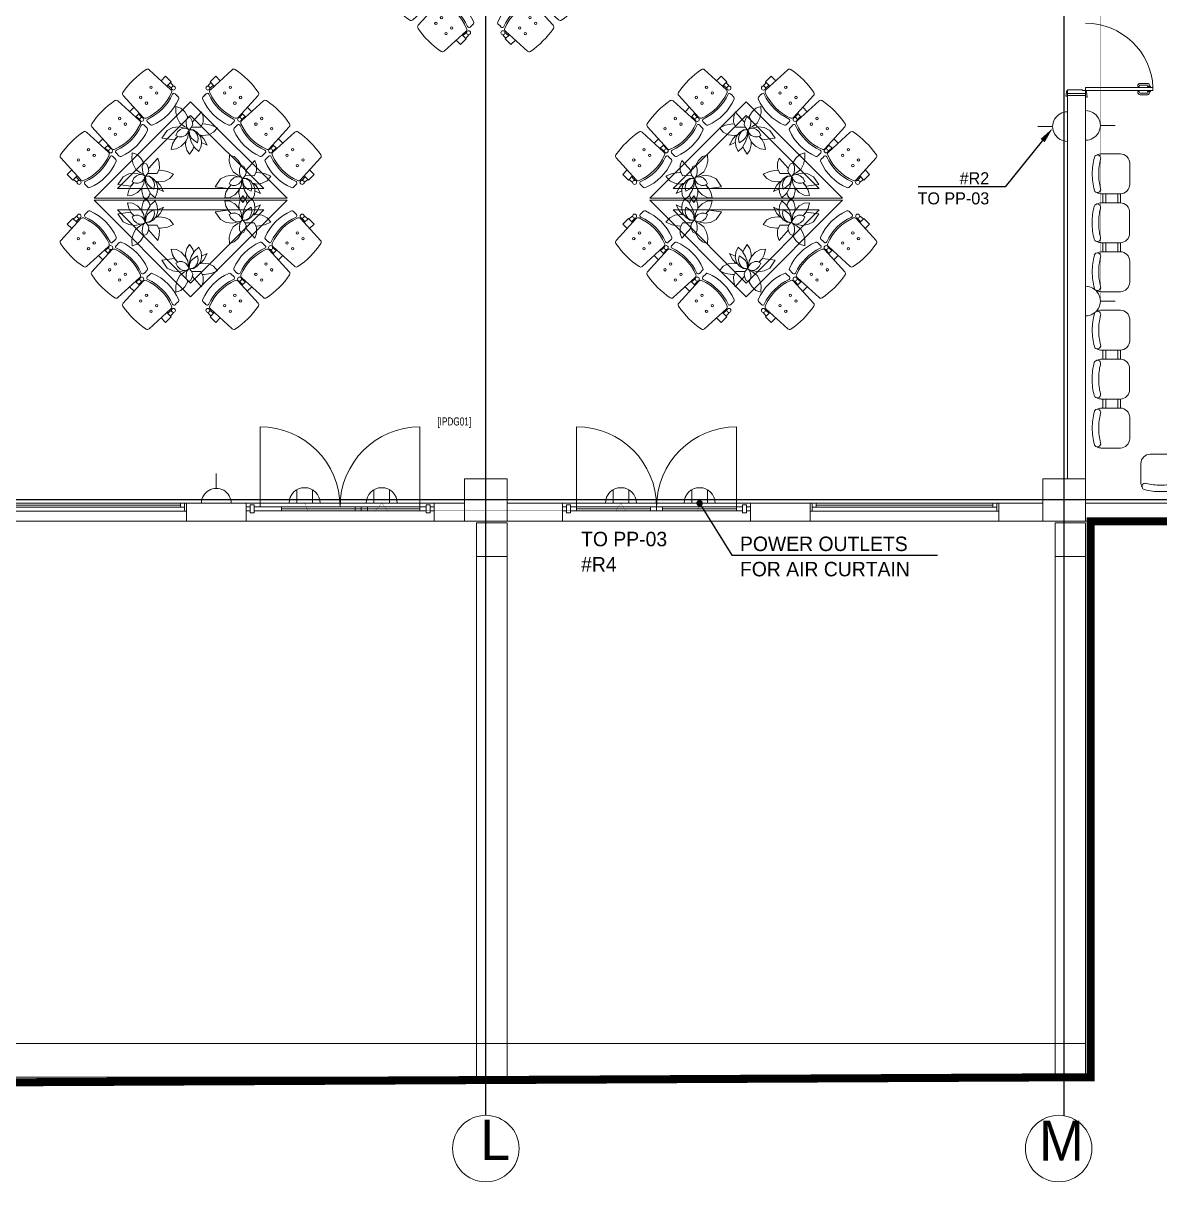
# Model space of a CAD drawing. Header units: metres. Extents: x 75097 to 220695, y -1557923 to -1361206.
# Drawn here: x 160756 to 174903, y -1478125 to -1463703 of the extents above; entities that cross this region are included whole.
import ezdxf
from ezdxf import colors
from ezdxf.entities.mleader import LeaderData, LeaderLine
from ezdxf.math import Vec2, Vec3

# ---------------------------------------------------------------- set-up
doc = ezdxf.new("R2010")
doc.units = ezdxf.units.M
doc.linetypes.add('DASHED2', pattern=[0.375, 0.25, -0.125])
doc.layers.get('0').update_dxf_attribs({"lineweight": 0})
for name, color, linetype, lineweight in [('A-100 - Copy$0$72_EGR_BASE_TEXT', 8, 'Continuous', 0), ('A-100 - Copy$0$Aluminum', 8, 'Continuous', 0), ('A-100 - Copy$0$AxisBalloons_2', 8, 'Continuous', 0), ('A-100 - Copy$0$Medical Equipment and Furniture', 8, 'Continuous', 0), ('A-100 - Copy$0$Medical Equipment and Furniture1', 8, 'Continuous', 5), ('A-100 - Copy$0$Proj', 8, 'Continuous', 0), ('A-100 - Copy$0$Structure', 8, 'Continuous', 9), ('A-100 - Copy$0$TEXT', 8, 'Continuous', 0), ('A-100 - Copy$0$VEGETACIÓN', 8, 'Continuous', 5), ('A-100 - Copy$0$Walls', 8, 'Continuous', 0), ('A-100 - Copy$0$Wooden Joinery', 8, 'Continuous', 0)]:
    doc.layers.add(name, color=color, linetype=linetype, lineweight=lineweight)
doc.layers.add('A-100 - Copy$0$axes', color=8, linetype='Continuous')
doc.layers.add('PD-VENT', color=8, linetype='Continuous')
doc.layers.add('E-POWR', color=7, linetype='Continuous', lineweight=9, true_color=0x4e7e3e)
doc.layers.add('E-POWR-IDEN _1-100_', color=7, linetype='Continuous', lineweight=9, true_color=0x4e7e3e)
doc.styles.add('A-100 - Copy$0$Standard', font='GOTHIC.TTF')
doc.styles.add('A-100 - Copy$0$X3G_ENTITY_2587EA', font='swisscl.ttf', dxfattribs={"height": 200})
doc.styles.add('Optima_5', font='', dxfattribs={"height": 3.001645})
doc.styles.add('ROMANS', font='romans.shx', dxfattribs={"width": 0.85})
doc.styles.get("Standard").update_dxf_attribs({"font": 'GOTHIC.TTF'})
doc.styles.get('Optima_5').set_extended_font_data('Optima')
doc.dimstyles.new('100', dxfattribs={"dimscale": 0.8, "dimtxt": 180, "dimasz": 100, "dimexe": 150, "dimexo": 0, "dimgap": 100, "dimtad": 1, "dimtih": 1, "dimtoh": 1, "dimdec": 0, "dimzin": 0, "dimdsep": 46, "dimtxsty": 'ROMANS', "dimblk": 'DOT', "dimcen": 0, "dimclrd": 180, "dimclre": 180, "dimclrt": 180, "dimazin": 0, "dimtfac": 1, "dimtdec": 0, "dimtix": 1, "dimtmove": 2, "dimatfit": 3, "dimldrblk": 'DOT', "dimfxl": 1, "dimtolj": 1, "dimtzin": 0, "dimarcsym": 0})

# ---------------------------------------------------------------- blocks, each defined once
blk = doc.blocks.new('NORMAL SOCKET')
at = {"layer": 'E-POWR'}
for p, q in [((0, 308), (0, 615)), ((-308, 0), (308, 0))]:
    blk.add_line(p, q, dxfattribs=at)
blk.add_ellipse((0, 0), major_axis=(33, 306), ratio=1, start_param=4.81904, end_param=7.960633, dxfattribs=at)
blk = doc.blocks.new('WALL OUTLET')
at = {"layer": 'E-POWR', "extrusion": (9.94399e-05, 4.90741e-07, 1)}
blk.add_line((-193, 0, 0), (193, 0, 0), dxfattribs=at)
blk.add_line((-193, 0, 0), (193, 0, 0), dxfattribs=at)
at = {"layer": 'E-POWR', "extrusion": (9.94399e-05, 4.90741e-07, 1), "elevation": 0}
for points in [[(-97, 0), (-97, 168)], [(97, 0), (97, 168)]]:
    blk.add_lwpolyline(points, dxfattribs=at)
at = {"layer": 'E-POWR', "extrusion": (9.94399e-05, 4.90741e-07, 1)}
blk.add_arc((0, 0, 0), 193, 359.9963, 179.9963, dxfattribs=at)
blk = doc.blocks.new('_DOT')
at = {"color": 0, "linetype": 'ByBlock'}
blk.add_line((-0.5, 0), (-1, 0), dxfattribs=at)
at = {"color": 0, "linetype": 'ByBlock', "const_width": 0.5}
blk.add_lwpolyline([(-0.25, 0, 1), (0.25, 0, 1)], format="xyb", close=True, dxfattribs=at)
blk = doc.blocks.new('A-100 - Copy$0$S3-PROTO')
for p, q in [((-0.865, 0.35), (-0.791, 0.35)), ((-0.865, 0.35), (-0.865, 0.25)), ((-0.849, 0.409), (-0.855, 0.35)), ((-0.811, 0.409), (-0.805, 0.35)), ((-0.309, 0.35), (-0.241, 0.35)), ((-0.294, 0.409), (-0.3, 0.35)), ((-0.256, 0.409), (-0.25, 0.35)), ((0.241, 0.347), (0.309, 0.347)), ((0.256, 0.405), (0.25, 0.347)), ((0.294, 0.405), (0.3, 0.347)), ((0.865, 0.35), (0.791, 0.35)), ((0.811, 0.409), (0.805, 0.35)), ((0.849, 0.409), (0.855, 0.35)), ((0.865, 0.35), (0.865, 0.25)), ((-0.865, 0.25), (-0.786, 0.25)), ((-0.314, 0.25), (-0.236, 0.25)), ((0.236, 0.247), (0.314, 0.247)), ((0.865, 0.25), (0.786, 0.25))]:
    blk.add_line(p, q)
for points in [[(-0.305, 0.522), (-0.305, 0.489, -0.522832), (-0.332, 0.471, 0.18), (-0.768, 0.471, -0.522832), (-0.795, 0.489), (-0.795, 0.547, -0.306573), (-0.782, 0.565, -0.192782), (-0.318, 0.565, -0.306573), (-0.305, 0.547), (-0.305, 0.504)], [(0.245, 0.522), (0.245, 0.489, -0.522832), (0.218, 0.471, 0.18), (-0.218, 0.471, -0.522832), (-0.245, 0.489), (-0.245, 0.547, -0.306573), (-0.232, 0.565, -0.192782), (0.232, 0.565, -0.306573), (0.245, 0.547), (0.245, 0.504)], [(0.795, 0.522), (0.795, 0.489, -0.522832), (0.768, 0.471, 0.18), (0.332, 0.471, -0.522832), (0.305, 0.489), (0.305, 0.547, -0.306573), (0.318, 0.565, -0.192782), (0.782, 0.565, -0.306573), (0.795, 0.547), (0.795, 0.504)]]:
    blk.add_lwpolyline(points, format="xyb")
for points in [[(-0.777, 0.048, 0.346546), (-0.753, 0.019, 0.095695), (-0.347, 0.019, 0.346546), (-0.323, 0.048), (-0.306, 0.417, 0.318973), (-0.325, 0.447, 0.193005), (-0.775, 0.447, 0.318973), (-0.794, 0.417)], [(-0.227, 0.048, 0.346546), (-0.203, 0.019, 0.095695), (0.203, 0.019, 0.346546), (0.227, 0.048), (0.244, 0.417, 0.318973), (0.225, 0.447, 0.193005), (-0.225, 0.447, 0.318973), (-0.244, 0.417)], [(0.323, 0.048, 0.346546), (0.347, 0.019, 0.095695), (0.753, 0.019, 0.346546), (0.777, 0.048), (0.794, 0.417, 0.318973), (0.775, 0.447, 0.193005), (0.325, 0.447, 0.318973), (0.306, 0.417)]]:
    blk.add_lwpolyline(points, format="xyb", close=True)
for centre, radius in [((-0.83, 0.425), 0.025), ((-0.275, 0.425), 0.025), ((0.275, 0.422), 0.025), ((0.83, 0.425), 0.025), ((-0.64, 0.32), 0.015), ((-0.46, 0.32), 0.015), ((-0.09, 0.32), 0.015), ((0.09, 0.32), 0.015), ((0.46, 0.32), 0.015), ((0.64, 0.32), 0.015), ((-0.64, 0.22), 0.015), ((-0.46, 0.22), 0.015), ((-0.09, 0.22), 0.015), ((0.09, 0.22), 0.015), ((0.46, 0.22), 0.015), ((0.64, 0.22), 0.015)]:
    blk.add_circle(centre, radius)
blk = doc.blocks.new('A-100 - Copy$0$Plt-Matero-03')
at = {"layer": 'A-100 - Copy$0$VEGETACIÓN'}
for points in [[(-0.055, 0.014), (-0.122, 0.014), (-0.244, 0.041), (-0.342, 0.121), (-0.415, 0.214), (-0.464, 0.334), (-0.354, 0.347), (-0.244, 0.307), (-0.147, 0.241), (-0.144, 0.238)], [(0.022, 0.069), (0.207, 0.148), (0.207, 0.219), (0.207, 0.267), (0.158, 0.374), (0.085, 0.454), (-0.006, 0.168)], [(0.011, 0.021), (0.03, 0.005), (0.043, 0.011), (0.048, 0.013), (0.085, 0.028), (0.182, 0.014), (0.241, -0.017), (0.27, -0.01), (0.317, 0.001), (0.426, 0.068), (0.5, 0.161), (0.536, 0.281), (0.39, 0.281), (0.243, 0.241), (0.207, 0.219), (0.207, 0.148), (0.022, 0.069)], [(-0.099, -0.015), (-0.098, -0.012), (-0.232, -0.039), (-0.342, -0.106), (-0.427, -0.212), (-0.464, -0.412), (-0.196, -0.332), (-0.195, -0.33), (-0.193, -0.306), (-0.168, -0.233)], [(-0.165, -0.233), (-0.195, -0.33), (-0.205, -0.426), (-0.18, -0.546), (-0.083, -0.493), (-0.01, -0.399), (0.027, -0.293), (0.03, -0.258), (0.039, -0.173), (0.003, -0.053), (0, -0.055)]]:
    blk.add_lwpolyline(points, dxfattribs=at)
for points in [[(-0.144, 0.239), (-0.078, 0.239), (-0.022, 0.191), (0.022, 0.13), (0.022, 0.057), (0, -0.015), (-0.067, 0.021), (-0.111, 0.082), (-0.144, 0.154)], [(0.03, 0.005), (0.005, -0.005), (0, -0.032), (0.061, -0.132), (0.146, -0.225), (0.237, -0.292), (0.256, -0.305), (0.378, -0.345), (0.378, -0.225), (0.35, -0.145), (0.341, -0.119), (0.28, -0.039), (0.241, -0.017), (0.182, 0.014), (0.085, 0.028), (0.048, 0.013), (0.043, 0.011)], [(0.278, -0.185), (0.256, -0.1), (0.211, -0.04), (0.144, 0.009), (0.067, 0.021), (0, -0.003), (0.044, -0.088), (0.111, -0.149), (0.189, -0.173)], [(0, -0.003), (-0.067, -0.003), (-0.133, -0.027), (-0.178, -0.076), (-0.211, -0.149), (-0.211, -0.233), (-0.133, -0.233), (-0.078, -0.209), (-0.022, -0.149), (0, -0.076)], [(-0.006, -0.058), (0.003, -0.053), (0.039, -0.173), (0.03, -0.258), (0.061, -0.332), (0.134, -0.425), (0.219, -0.479), (0.243, -0.359), (0.237, -0.292), (0.146, -0.225), (0.061, -0.132), (0, -0.032)], [(0.241, -0.017), (0.28, -0.039), (0.341, -0.119), (0.35, -0.145), (0.353, -0.146), (0.487, -0.146), (0.365, -0.052), (0.27, -0.01)]]:
    blk.add_lwpolyline(points, close=True, dxfattribs=at)
blk = doc.blocks.new('A-100 - Copy$0$3seater')
at = {"layer": 'A-100 - Copy$0$Medical Equipment and Furniture1', "ltscale": 20}
for p, q in [((-958973, -382950, 0), (-958973, -383188, 0)), ((-958476, -382950, 0), (-958476, -383188, 0)), ((-958476, -382950, 0), (-958476, -383166, 0)), ((-958476, -382971, 0), (-958364, -382971, 0)), ((-958476, -383008, 0), (-958364, -383008, 0)), ((-958364, -382948, 0), (-958364, -383187, 0)), ((-957867, -382948, 0), (-957867, -383165, 0)), ((-957867, -382948, 0), (-957867, -383187, 0)), ((-957754, -382971, 0), (-957867, -382971, 0)), ((-957754, -383008, 0), (-957867, -383008, 0)), ((-957754, -382950, 0), (-957754, -383188, 0)), ((-957754, -382950, 0), (-957754, -383166, 0)), ((-957257, -382950, 0), (-957257, -383188, 0)), ((-958476, -383157, 0), (-958364, -383157, 0)), ((-958476, -383192, 0), (-958364, -383192, 0)), ((-957754, -383157, 0), (-957867, -383157, 0)), ((-957754, -383192, 0), (-957867, -383192, 0)), ((-958856, -383305, 0), (-958593, -383305, 0)), ((-958246, -383304, 0), (-957984, -383304, 0)), ((-957374, -383305, 0), (-957637, -383305, 0))]:
    blk.add_line(p, q, dxfattribs=at)
for centre, radius, start, end in [((-958856, -382955, 0), 117, 151.0301, 180), ((-958919, -382903, 0), 40.5, 105.639, 285.639), ((-958744, -383526, 0), 687, 88.3753, 105.639), ((-958705, -383526, 0), 687, 74.361, 91.6247), ((-958531, -382903, 0), 40.5, 254.361, 74.361), ((-958593, -382955, 0), 117, 0, 28.9699), ((-958246, -382954, 0), 117, 151.0301, 180), ((-958309, -382902, 0), 40.5, 105.639, 285.639), ((-958135, -383525, 0), 687, 88.3753, 105.639), ((-958096, -383525, 0), 687, 74.361, 91.6247), ((-957921, -382902, 0), 40.5, 254.361, 74.361), ((-957984, -382954, 0), 117, 0, 28.9699), ((-957637, -382955, 0), 117, 151.0301, 180), ((-957700, -382903, 0), 40.5, 105.639, 285.639), ((-957525, -383526, 0), 687, 88.3753, 105.639), ((-957486, -383526, 0), 687, 74.361, 91.6247), ((-957312, -382903, 0), 40.5, 254.361, 74.361), ((-957374, -382955, 0), 117, 0, 28.9699), ((-958744, -383526, 0), 606, 88.1581, 105.639), ((-958705, -383526, 0), 606, 74.361, 91.8419), ((-958135, -383525, 0), 606, 88.1581, 105.639), ((-958096, -383525, 0), 606, 74.361, 91.8419), ((-957525, -383526, 0), 606, 88.1581, 105.639), ((-957486, -383526, 0), 606, 74.361, 91.8419), ((-958856, -383188, 0), 117, 180, 270), ((-958593, -383188, 0), 117, 270, 0), ((-958246, -383187, 0), 117, 180, 270), ((-957984, -383187, 0), 117, 270, 0), ((-957637, -383188, 0), 117, 180, 270), ((-957374, -383188, 0), 117, 270, 0)]:
    blk.add_arc(centre, radius, start, end, dxfattribs=at)
blk = doc.blocks.new('A-100 - Copy')
at = {"layer": 'A-100 - Copy$0$Aluminum'}
for p, q in [((163704.4, -1469722.7, 0), (163704.4, -1468727.7, 0)), ((165694.4, -1469722.7, 0), (165694.4, -1468727.7, 0)), ((167644.4, -1469722.7, 0), (167644.4, -1468727.7, 0)), ((169634.4, -1469722.7, 0), (169634.4, -1468727.7, 0)), ((160439.4, -1469677.7, 0), (162789.4, -1469677.7, 0)), ((160439.4, -1469777.7, 0), (162789.4, -1469777.7, 0)), ((160464.4, -1469727.7, 0), (162764.4, -1469727.7, 0)), ((160514.4, -1469702.7, 0), (162714.4, -1469702.7, 0)), ((162714.4, -1469727.7, 0), (162714.4, -1469677.7, 0)), ((162764.4, -1469777.7, 0), (162764.4, -1469677.7, 0)), ((163579.4, -1469722.7, 0), (163529.4, -1469722.7, 0)), ((163579.4, -1469772.7, 0), (163529.4, -1469772.7, 0)), ((163629.4, -1469722.7, 0), (165769.4, -1469722.7, 0)), ((164019.4, -1469722.7, 0), (163629.4, -1469722.7, 0)), ((163629.4, -1469772.7, 0), (165769.4, -1469772.7, 0)), ((164019.4, -1469772.7, 0), (163629.4, -1469772.7, 0)), ((163969.4, -1469772.7, 0), (163969.4, -1469722.7, 0)), ((163969.4, -1469747.7, 0), (164889.4, -1469747.7, 0)), ((165694.4, -1469747.7, 0), (164774.4, -1469747.7, 0)), ((164889.4, -1469772.7, 0), (164889.4, -1469722.7, 0)), ((164964.4, -1469772.7, 0), (164964.4, -1469722.7, 0)), ((165039.4, -1469772.7, 0), (165039.4, -1469722.7, 0)), ((165694.4, -1469772.7, 0), (165694.4, -1469722.7, 0)), ((165819.4, -1469722.7, 0), (165869.4, -1469722.7, 0)), ((165819.4, -1469772.7, 0), (165869.4, -1469772.7, 0)), ((167519.4, -1469722.7, 0), (167469.4, -1469722.7, 0)), ((167519.4, -1469772.7, 0), (167469.4, -1469772.7, 0)), ((169709.4, -1469722.7, 0), (167569.4, -1469722.7, 0)), ((169709.4, -1469772.7, 0), (167569.4, -1469772.7, 0)), ((167644.4, -1469772.7, 0), (167644.4, -1469722.7, 0)), ((167644.4, -1469747.7, 0), (168564.4, -1469747.7, 0)), ((168564.4, -1469772.7, 0), (168564.4, -1469722.7, 0)), ((168639.4, -1469772.7, 0), (168639.4, -1469722.7, 0)), ((168714.4, -1469772.7, 0), (168714.4, -1469722.7, 0)), ((169634.4, -1469747.7, 0), (168714.4, -1469747.7, 0)), ((169319.4, -1469722.7, 0), (169709.4, -1469722.7, 0)), ((169319.4, -1469772.7, 0), (169709.4, -1469772.7, 0)), ((169634.4, -1469772.7, 0), (169634.4, -1469722.7, 0)), ((169759.4, -1469722.7, 0), (169809.4, -1469722.7, 0)), ((169759.4, -1469772.7, 0), (169809.4, -1469772.7, 0)), ((170549.4, -1469677.7, 0), (172899.4, -1469677.7, 0)), ((170549.4, -1469777.7, 0), (172899.4, -1469777.7, 0)), ((170574.4, -1469777.7, 0), (170574.4, -1469677.7, 0)), ((170574.4, -1469727.7, 0), (172874.4, -1469727.7, 0)), ((170624.4, -1469727.7, 0), (170624.4, -1469677.7, 0)), ((170624.4, -1469702.7, 0), (172824.4, -1469702.7, 0)), ((172824.4, -1469727.7, 0), (172824.4, -1469677.7, 0)), ((172874.4, -1469777.7, 0), (172874.4, -1469677.7, 0))]:
    blk.add_line(p, q, dxfattribs=at)
at = {"layer": 'A-100 - Copy$0$Aluminum', "elevation": 0}
for points in [[(163629.4, -1469797.7), (163629.4, -1469697.7), (163579.4, -1469697.7), (163579.4, -1469797.7)], [(165769.4, -1469797.7), (165769.4, -1469697.7), (165819.4, -1469697.7), (165819.4, -1469797.7)], [(167569.4, -1469797.7), (167569.4, -1469697.7), (167519.4, -1469697.7), (167519.4, -1469797.7)], [(169709.4, -1469797.7), (169709.4, -1469697.7), (169759.4, -1469697.7), (169759.4, -1469797.7)]]:
    blk.add_lwpolyline(points, close=True, dxfattribs=at)
at = {"layer": 'A-100 - Copy$0$Aluminum'}
for centre, start, end in [((163704.4, -1469722.7, 0), 0, 90), ((165694.4, -1469722.7, 0), 90, 180), ((167644.4, -1469722.7, 0), 0, 90), ((169634.4, -1469722.7, 0), 90, 180)]:
    blk.add_arc(centre, 995, start, end, dxfattribs=at)
at = {"layer": 'A-100 - Copy$0$axes'}
for p, q in [((166513.3, -1477297.4, 0), (166513.3, -1391762.7, 0)), ((173713.3, -1477303.3, 0), (173713.3, -1391762.7, 0)), ((215795, -1469637.7, 2.4), (83877.8, -1469637.7, 2.4))]:
    blk.add_line(p, q, dxfattribs=at)
at = {"layer": 'A-100 - Copy$0$AxisBalloons_2'}
for centre in [(166513.3, -1477711.3, 0), (173643.3, -1477711.3, 0)]:
    blk.add_circle(centre, 413.9, dxfattribs=at)
at = {"layer": 'A-100 - Copy$0$Medical Equipment and Furniture', "elevation": 0}
for points in [[(161640.2, -1465882.1), (164040.2, -1465882.1), (162840.2, -1464682.1)], [(170954.2, -1465882.1), (168554.2, -1465882.1), (169754.2, -1464682.1)], [(161929.9, -1465762.1), (163750.5, -1465762.1), (162840.2, -1464851.8)], [(170664.5, -1465762.1), (168843.9, -1465762.1), (169754.2, -1464851.8)], [(161640.2, -1465907.1), (164040.2, -1465907.1), (162840.2, -1467107.1)], [(161929.9, -1466027.1), (163750.5, -1466027.1), (162840.2, -1466937.4)], [(170954.2, -1465907.1), (168554.2, -1465907.1), (169754.2, -1467107.1)], [(170664.5, -1466027.1), (168843.9, -1466027.1), (169754.2, -1466937.4)]]:
    blk.add_lwpolyline(points, close=True, dxfattribs=at)
at = {"layer": 'A-100 - Copy$0$Proj'}
for p, q in [((165869.4, -1469677.7, 0), (163529.4, -1469677.7, 0)), ((167469.4, -1469677.7, 0), (169809.4, -1469677.7, 0)), ((160439.4, -1469902.7, 0), (162789.4, -1469902.7, 0)), ((165869.4, -1469902.7, 0), (163529.4, -1469902.7, 0)), ((167469.4, -1469902.7, 0), (169809.4, -1469902.7, 0)), ((170549.4, -1469902.7, 0), (172899.4, -1469902.7, 0)), ((166398.3, -1470342.7, 0), (166398.3, -1476402.7, 0)), ((166778.3, -1470342.7, 0), (166778.3, -1476402.7, 0)), ((173598.3, -1470342.7, 0), (173598.3, -1476402.7, 0)), ((173978.3, -1470342.7, 0), (173978.3, -1476402.7, 0)), ((159428.3, -1476402.7, 0), (166398.3, -1476402.7, 0)), ((166778.3, -1476402.7, 0), (173598.3, -1476402.7, 0)), ((159428.3, -1476822.7, 0), (166398.3, -1476822.7, 0)), ((166778.3, -1476822.7, 0), (173598.3, -1476822.7, 0))]:
    blk.add_line(p, q, dxfattribs=at)
at = {"layer": 'A-100 - Copy$0$Structure', "elevation": 0}
for points in [[(166248.3, -1469372.7), (166778.3, -1469372.7), (166778.3, -1469902.7), (166248.3, -1469902.7)], [(173448.3, -1469372.7), (173978.3, -1469372.7), (173978.3, -1469902.7), (173448.3, -1469902.7)], [(166398.3, -1469922.7), (166778.3, -1469922.7), (166778.3, -1470342.7), (166398.3, -1470342.7)], [(173598.3, -1469922.7), (173978.3, -1469922.7), (173978.3, -1470342.7), (173598.3, -1470342.7)], [(166398.3, -1476402.7), (166778.3, -1476402.7), (166778.3, -1476822.7), (166398.3, -1476822.7)], [(173598.3, -1476402.7), (173978.3, -1476402.7), (173978.3, -1476822.7), (173598.3, -1476822.7)]]:
    blk.add_lwpolyline(points, close=True, dxfattribs=at)
at = {"layer": 'A-100 - Copy$0$Walls'}
for p, q in [((173753.3, -1464602.7, 0), (173753.3, -1469372.7, 0)), ((173753.3, -1464602.7, 0), (173978.3, -1464602.7, 0)), ((173978.3, -1464602.7, 0), (173978.3, -1469372.7, 0)), ((162789.4, -1469902.7, 0), (162789.4, -1469677.7, 0)), ((162789.4, -1469677.7, 0), (163529.4, -1469677.7, 0)), ((163529.4, -1469677.7, 0), (163529.4, -1469902.7, 0)), ((165869.4, -1469902.7, 0), (165869.4, -1469677.7, 0)), ((165869.4, -1469677.7, 0), (166248.3, -1469677.7, 0)), ((166778.3, -1469677.7, 0), (167469.4, -1469677.7, 0)), ((167469.4, -1469677.7, 0), (167469.4, -1469902.7, 0)), ((169809.4, -1469902.7, 0), (169809.4, -1469677.7, 0)), ((169809.4, -1469677.7, 0), (170549.4, -1469677.7, 0)), ((170549.4, -1469902.7, 0), (170549.4, -1469677.7, 0)), ((173448.3, -1469677.7, 0), (172899.4, -1469677.7, 0)), ((172899.4, -1469902.7, 0), (172899.4, -1469677.7, 0)), ((174987.8, -1469677.7), (173978.3, -1469677.7, 0)), ((162789.4, -1469902.7, 0), (163529.4, -1469902.7, 0)), ((165869.4, -1469902.7, 0), (166248.3, -1469902.7, 0)), ((166778.3, -1469902.7, 0), (167469.4, -1469902.7, 0)), ((169809.4, -1469902.7, 0), (170549.4, -1469902.7, 0)), ((173448.3, -1469902.7, 0), (172899.4, -1469902.7, 0)), ((174987.8, -1469902.7), (173978.3, -1469902.7, 0))]:
    blk.add_line(p, q, dxfattribs=at)
at = {"layer": 'A-100 - Copy$0$Wooden Joinery'}
for p, q in [((174747.3, -1464452.7, 0), (174657.3, -1464452.7, 0)), ((174627.3, -1464492.7, 0), (174627.3, -1464482.7, 0)), ((174647.3, -1464492.7, 0), (174627.3, -1464492.7, 0)), ((174627.3, -1464552.7, 0), (174627.3, -1464562.7, 0)), ((174647.3, -1464552.7, 0), (174627.3, -1464552.7, 0)), ((174647.3, -1464492.7, 0), (174647.3, -1464482.7, 0)), ((174647.3, -1464552.7, 0), (174647.3, -1464562.7, 0)), ((174747.3, -1464472.7, 0), (174657.3, -1464472.7, 0)), ((174747.3, -1464572.7, 0), (174657.3, -1464572.7, 0)), ((174747.3, -1464592.7, 0), (174657.3, -1464592.7, 0)), ((174787.3, -1464492.7, 0), (174747.3, -1464492.7, 0)), ((174747.3, -1464502.7, 0), (174747.3, -1464492.7, 0)), ((174747.3, -1464542.7, 0), (174747.3, -1464552.7, 0)), ((174787.3, -1464552.7, 0), (174747.3, -1464552.7, 0)), ((174757.3, -1464492.7, 0), (174757.3, -1464482.7, 0)), ((174757.3, -1464552.7, 0), (174757.3, -1464562.7, 0)), ((174777.3, -1464492.7, 0), (174777.3, -1464482.7, 0)), ((174777.3, -1464552.7, 0), (174777.3, -1464562.7, 0)), ((174787.3, -1464502.7, 0), (174787.3, -1464492.7, 0)), ((174787.3, -1464542.7, 0), (174787.3, -1464552.7, 0))]:
    blk.add_line(p, q, dxfattribs=at)
at = {"layer": 'A-100 - Copy$0$Wooden Joinery', "elevation": 0}
for points in [[(173753.3, -1464542.7), (173743.3, -1464542.7), (173733.3, -1464612.7), (173753.3, -1464612.7)], [(173978.3, -1464502.7), (174817.3, -1464502.7), (174817.3, -1464542.7), (173978.3, -1464542.7)], [(173978.3, -1464552.7), (173988.3, -1464552.7), (173998.3, -1464622.7), (173978.3, -1464622.7)]]:
    blk.add_lwpolyline(points, close=True, dxfattribs=at)
for points in [[(173978.3, -1464577.7), (173978.3, -1464542.7), (173938.3, -1464542.7), (173938.3, -1464532.7), (173753.3, -1464532.7), (173753.3, -1464577.7), (173978.3, -1464577.7)], [(173978.3, -1464577.7), (173753.3, -1464577.7), (173753.3, -1464602.7), (173978.3, -1464602.7), (173978.3, -1464577.7)]]:
    blk.add_lwpolyline(points, dxfattribs=at)
at = {"layer": 'A-100 - Copy$0$Wooden Joinery'}
for centre, radius, start, end in [((173978.3, -1464542.7, 0), 840, 2.7294, 90), ((174657.3, -1464482.7, 0), 30, 90, 180), ((174747.3, -1464482.7, 0), 30, 0, 90), ((174657.3, -1464562.7, 0), 30, 180, 270), ((174657.3, -1464482.7, 0), 10, 90, 180), ((174657.3, -1464562.7, 0), 10, 180, 270), ((174747.3, -1464482.7, 0), 10, 0, 90), ((174747.3, -1464562.7, 0), 10, 270, 0), ((174747.3, -1464562.7, 0), 30, 270, 0)]:
    blk.add_arc(centre, radius, start, end, dxfattribs=at)
at = {"layer": 'A-100 - Copy$0$Medical Equipment and Furniture'}
for name, p, xscale, yscale, zscale, rotation in [('A-100 - Copy$0$S3-PROTO', (165411.2, -1463535, 0), 999.9999999999999, 999.9999999999999, 999.9999999999999, 315.0000000001401), ('A-100 - Copy$0$S3-PROTO', (167614.1, -1463535, 0), -1000, 1000, 1000, 45.00000000013206), ('A-100 - Copy$0$S3-PROTO', (161738.8, -1464797.4, 0), -999.9999999999999, 1000, 1000, 224.9999999998599), ('A-100 - Copy$0$S3-PROTO', (163941.7, -1464797.4, 0), 1000.000000000001, 1000.000000000001, 1000.000000000001, 134.9999999998678), ('A-100 - Copy$0$S3-PROTO', (168652.7, -1464797.4, 0), -999.999999999998, 999.9999999999978, 1000, 225.0000000001322), ('A-100 - Copy$0$S3-PROTO', (170855.6, -1464797.4, 0), 1000, 1000, 1000, 135.0000000001401), ('A-100 - Copy$0$Plt-Matero-03', (162823.5, -1465026.8, 0), 579.6384670202342, 579.6384670202342, 579.6384670202342, 335.9025018336756), ('A-100 - Copy$0$Plt-Matero-03', (169770.9, -1465026.8, 0), -579.6384670202342, 579.6384670202347, 579.6384670202343, 24.09749816632442), ('A-100 - Copy$0$Plt-Matero-03', (162278.3, -1465603.5, 0), 579.6384670202342, 579.6384670202342, 579.6384670202342, 335.9025018336756), ('A-100 - Copy$0$Plt-Matero-03', (163488.2, -1465630.9, 0), 579.6384670202342, 579.6384670202342, 579.6384670202342, 335.9025018336756), ('A-100 - Copy$0$Plt-Matero-03', (169106.2, -1465630.9, 0), -579.6384670202342, 579.6384670202347, 579.6384670202343, 24.09749816632442), ('A-100 - Copy$0$Plt-Matero-03', (170316.1, -1465603.5, 0), -579.6384670202342, 579.6384670202347, 579.6384670202343, 24.09749816632442), ('A-100 - Copy$0$Plt-Matero-03', (163488.2, -1466158.4, 0), -579.6384670202326, 579.6384670202327, 579.6384670202343, 204.0974981663244), ('A-100 - Copy$0$Plt-Matero-03', (169106.2, -1466158.4, 0), 579.6384670202342, 579.6384670202342, 579.6384670202342, 155.9025018336756), ('A-100 - Copy$0$Plt-Matero-03', (162278.3, -1466185.8, 0), -579.6384670202326, 579.6384670202327, 579.6384670202343, 204.0974981663244), ('A-100 - Copy$0$Plt-Matero-03', (170316.1, -1466185.8, 0), 579.6384670202342, 579.6384670202342, 579.6384670202342, 155.9025018336756), ('A-100 - Copy$0$S3-PROTO', (161738.8, -1466991.9, 0), 999.9999999999999, 999.9999999999999, 999.9999999999999, 315.0000000001401), ('A-100 - Copy$0$S3-PROTO', (163941.7, -1466991.9, 0), -1000, 1000, 1000, 45.00000000013206), ('A-100 - Copy$0$S3-PROTO', (168652.7, -1466991.9, 0), 999.9999999999999, 999.9999999999999, 999.9999999999999, 314.9999999998679), ('A-100 - Copy$0$S3-PROTO', (170855.6, -1466991.9, 0), -999.9999999999999, 999.9999999999999, 1000, 44.9999999998598), ('A-100 - Copy$0$Plt-Matero-03', (162823.5, -1466762.5, 0), -579.6384670202326, 579.6384670202327, 579.6384670202343, 204.0974981663244), ('A-100 - Copy$0$Plt-Matero-03', (169770.9, -1466762.5, 0), 579.6384670202342, 579.6384670202342, 579.6384670202342, 155.9025018336756)]:
    blk.add_blockref(name, p, dxfattribs=dict(at, xscale=xscale, yscale=yscale, zscale=zscale, rotation=rotation))
for p, xscale, rotation in [((-208776.9, -2424302.6, 0), -1.000000000000003, 90), ((-208776.9, -2426248.3, 0), -1.000000000000003, 90), ((1133640.3, -1852372.9, 0), -1, 180)]:
    blk.add_blockref('A-100 - Copy$0$3seater', p, dxfattribs=dict(at, xscale=xscale, rotation=rotation))
at = {"layer": 'A-100 - Copy$0$72_EGR_BASE_TEXT', "insert": (166121, -1468610.4, 0), "char_height": 100, "attachment_point": 2, "style": 'A-100 - Copy$0$X3G_ENTITY_2587EA'}
blk.add_mtext('[IPDG01]', dxfattribs=at)
at = {"layer": 'A-100 - Copy$0$TEXT', "char_height": 500, "attachment_point": 1, "style": 'A-100 - Copy$0$Standard'}
for s, insert in [('L', (166444.6, -1477353.4, 0)), ('M', (173399, -1477362.1, 0))]:
    blk.add_mtext_dynamic_manual_height_columns(s, width=500, gutter_width=1, heights=[0], dxfattribs=dict(at, insert=insert))

msp = doc.modelspace()

# ---------------------------------------------------------------- linework, layer by layer
at = {"layer": 'E-POWR', "color": 240, "linetype": 'DASHED2', "ltscale": 500, "true_color": 0xf10e52, "const_width": 100, "elevation": 0}
msp.add_lwpolyline([(159393.3, -1448612.7), (159393.3, -1454972.7), (147820.4, -1454991.2), (147948, -1460991.2), (148420.5, -1460972.7), (148420.5, -1466760.4), (151756.7, -1466760.4), (151498.3, -1475532.7), (159048.3, -1475532.7), (159048.3, -1476893.7), (174041.3, -1476822.7), (174041.3, -1469902.7), (209947.3, -1469902.7), (209947.3, -1454972.7), (173995.3, -1454972.7), (173978.3, -1451323.8), (179573.3, -1451323.8), (179573.3, -1448020.8), (173978.3, -1448045.7)], dxfattribs=at)
at = {"layer": 'E-POWR', "const_width": 3, "elevation": 0}
for points in [[(173568.7, -1464989.4), (173568.7, -1469493.1), (152012.9, -1469493.1), (152012.9, -1461157.3), (153426.7, -1461157.3), (159672.9, -1461156.2), (159663.9, -1460421.6)], [(183587.6, -1464004.4), (178444, -1464004.4), (178442.2, -1462690.6), (174162.9, -1462690.6), (174162.9, -1467162.6)], [(164258.3, -1469677.7), (164303.2, -1469772.7), (165137.6, -1469772.7), (165219.1, -1469677.7), (165291.6, -1469772.7), (168130.9, -1469772.7), (168194.9, -1469677.7), (168254.3, -1469772.7), (169145.1, -1469772.7), (169175.3, -1469677.7)]]:
    msp.add_lwpolyline(points, dxfattribs=at)

# ---------------------------------------------------------------- block references
at = {"layer": 'E-POWR', "color": 85, "yscale": 0.6, "zscale": 0.6}
for p, xscale, rotation in [((173753.3, -1464989.5, 0), -0.6, 90), ((173978.3, -1464975.9, 0), 0.6, 270), ((173978.3, -1467162.6, 0), 0.6, 270)]:
    msp.add_blockref('NORMAL SOCKET', p, dxfattribs=dict(at, xscale=xscale, rotation=rotation))
at = {"layer": 'E-POWR', "color": 85, "xscale": -0.6, "yscale": 0.6, "zscale": 0.6}
msp.add_blockref('NORMAL SOCKET', (163159.4, -1469677.7, 0), dxfattribs=at)
at = {"layer": 'PD-VENT', "color": 85, "rotation": 359.9959097644206}
for p in [(164257.7, -1469677.7, 0), (165219.1, -1469677.7, 0), (168194.9, -1469677.7, 0), (169174.7, -1469677.7, 0)]:
    msp.add_blockref('WALL OUTLET', p, dxfattribs=at)

# ---------------------------------------------------------------- texts
at = {"layer": 'E-POWR-IDEN _1-100_', "width": 2475.925, "attachment_point": 1, "rotation": 360, "line_spacing_factor": 1.047943, "style": 'Optima_5'}
for s, insert, char_height in [('TO PP-03 \\P#R4', (167699.6, -1470033.9), 180.1), ('POWER OUTLETS FOR AIR CURTAIN', (169677.1, -1470093.4), 180.099)]:
    msp.add_mtext(s, dxfattribs=dict(at, insert=insert, char_height=char_height))

# ---------------------------------------------------------------- leaders
at = {"layer": 'E-POWR'}
ml = msp.add_multileader_mtext('Standard', dxfattribs=at)
ml.set_content('#R2\\PTO PP-03', color=256)
ml.set_leader_properties()
ml.build(insert=Vec2(0, 0))
ml.multileader.update_dxf_attribs({"text_right_attachment_type": 6, "dogleg_length": 200, "arrow_head_size": 200})
ctx = ml.context
ctx.base_point, ctx.char_height, ctx.arrow_head_size, ctx.landing_gap_size, ctx.plane_origin = Vec3(171914.3, -1465635.2, 0), 150, 200, 0.09, Vec3(174766.8, -1466718.8, 0)
ctx.right_attachment, ctx.text_align_type = 6, 2
notes = []
notes.append((ctx, [(1, (1, 1, 0), (172979.3, -1465738.3, 0), (-1, 0), 200, [(0, [(173569.7, -1465009.1, 0)], 0, [])])]))
ctx.mtext.insert, ctx.mtext.width, ctx.mtext.alignment, ctx.mtext.flow_direction = Vec3(172779.2, -1465558.3, 0), 1379.369, 3, 5
at = {"layer": 'E-POWR-IDEN _1-100_', "color": 85}
msp.add_leader([(169174.7, -1469677.7, 0), (169577.2, -1470323.2, 0), (172135.2, -1470323.2, 0)], dimstyle='100', override={"dimgap": 100, "dimtad": 0, "dimclrd": 256, "dimfxl": 0.5}, dxfattribs=at)
for ctx, leaders in notes:
    for number, flags, end, landing, length, lines in leaders:
        leader = LeaderData()
        leader.index, (leader.has_last_leader_line, leader.has_dogleg_vector, leader.attachment_direction) = number, flags
        leader.last_leader_point, leader.dogleg_vector, leader.dogleg_length = Vec3(end), Vec3(landing), length
        for number, points, colour, breaks in lines:
            line = LeaderLine()
            line.index, line.vertices, line.color, line.breaks = number, Vec3.list(points), colors.encode_raw_color(colour), breaks
            leader.lines.append(line)
        ctx.leaders.append(leader)

# ---------------------------------------------------------------- next in the draw order: block references
msp.add_blockref('A-100 - Copy', (0, 0))

doc.saveas('drawing.dxf')
